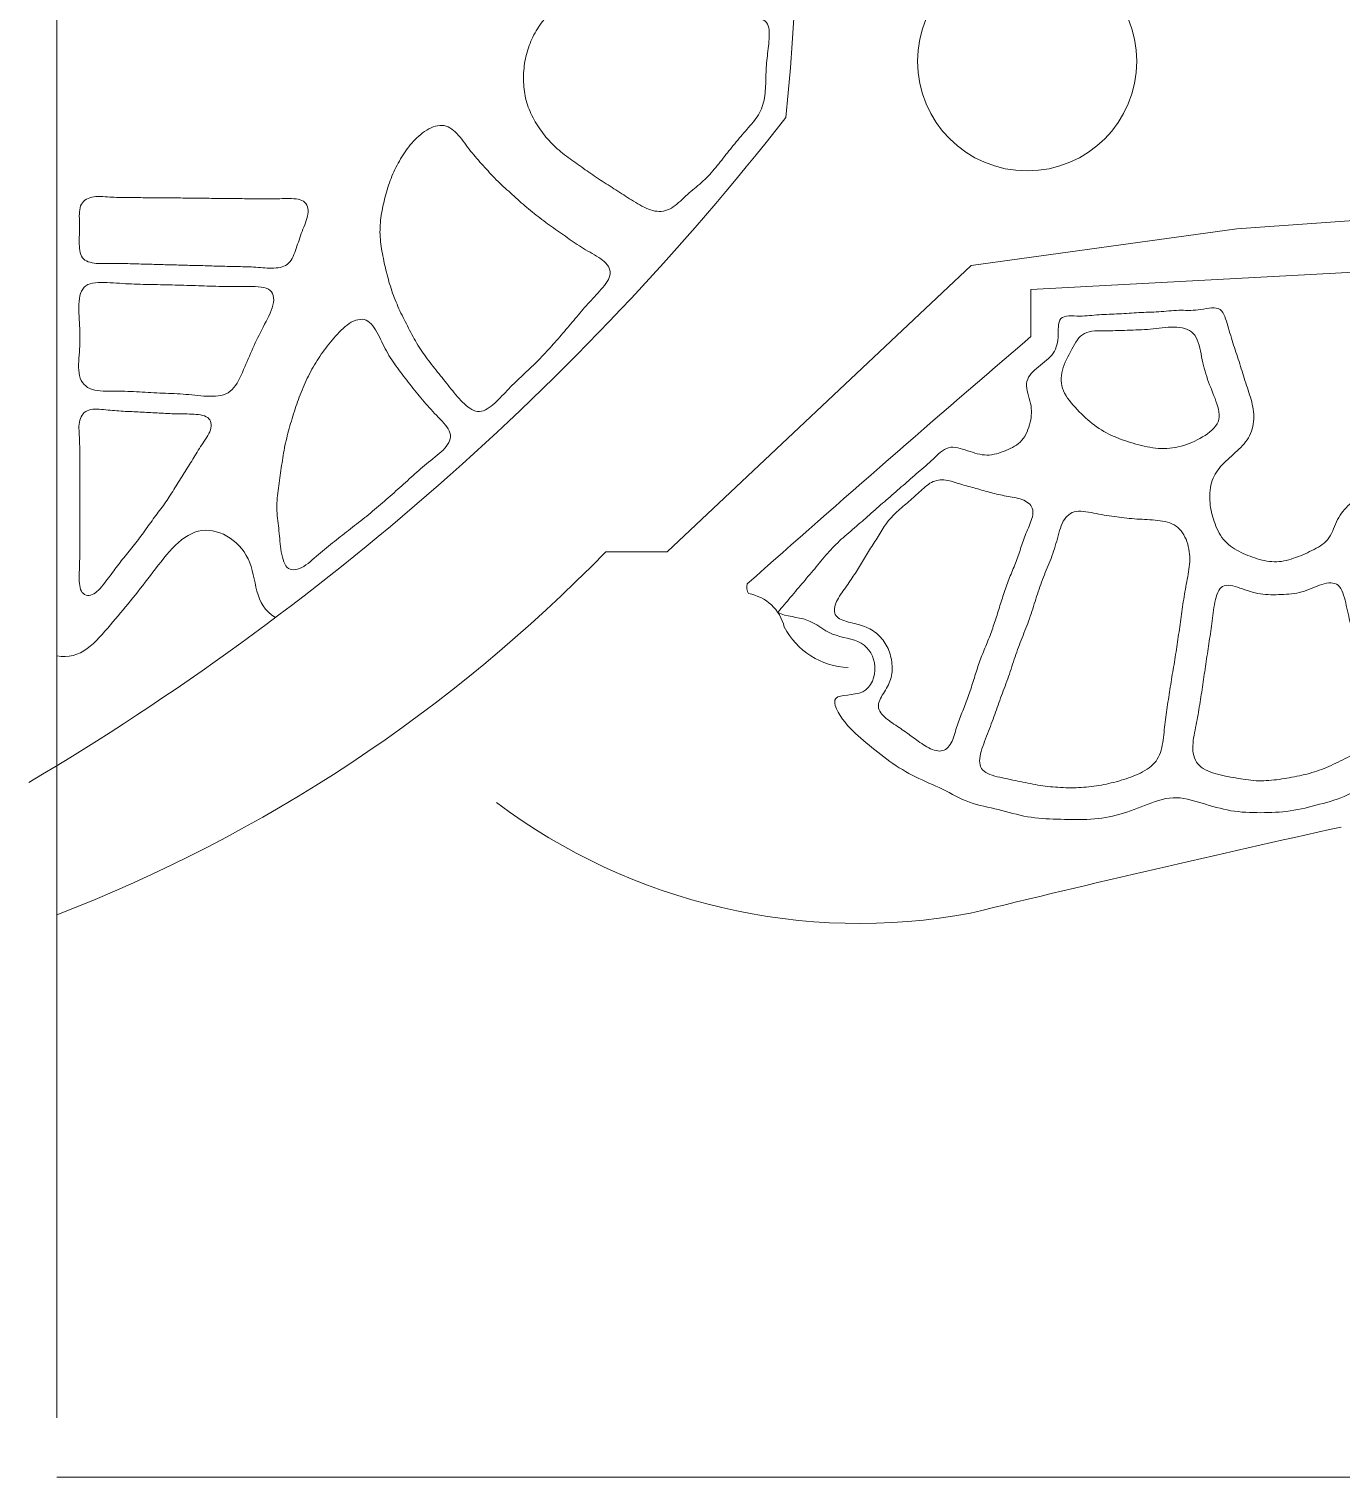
# Model space of a CAD drawing. Header units: inches. Extents: x 36 to 79.2, y 17.3 to 55.9.
# Drawn here: x 35.97 to 49.14, y 17.31 to 31.85 of the extents above; entities that cross this region are included whole.
import ezdxf

# ---------------------------------------------------------------- set-up
doc = ezdxf.new("R2010")
doc.units = ezdxf.units.IN
for name, color, linetype, lineweight in [('01_ORIGINAL_CAD', 7, 'Continuous', 20), ('10_EXTENSION_MASSES', 7, 'Continuous', 15), ('15_NEIGHBOURHOOD_CIRCULATION', 7, 'Continuous', 13)]:
    doc.layers.add(name, color=color, linetype=linetype, lineweight=lineweight)

msp = doc.modelspace()

# ---------------------------------------------------------------- linework, layer by layer
at = {"layer": '01_ORIGINAL_CAD'}
for p, q in [((36.248, 17.906), (36.248, 55.9)), ((71.442, 17.312), (36.248, 17.312))]:
    msp.add_line(p, q, dxfattribs=at)
msp.add_lwpolyline([(53.65, 30.945), (50.4, 30.004), (48.095, 29.84), (45.427, 29.473), (42.376, 26.597), (41.758, 26.597, -0.10797), (36.248, 22.954)], format="xyb", dxfattribs=at)
msp.add_lwpolyline([(46.027, 28.759), (46.027, 29.23), (50.643, 29.479)], dxfattribs=at)
msp.add_circle((45.989, 31.521), 1.1, dxfattribs=at)
for centre, radius, start, end in [((22.064, 33.195), 21.619, 354.0583, 36.0319), ((22.02, 47.825), 27.364, 300.648, 321.9453), ((177.596, -125.015), 202.378, 130.55026, 131.62005), ((43.293, 26.24), 0.119, 162.5746, 211.3187), ((43.119, 25.741), 0.443, 13.2811, 80.611), ((44.225, 26.196), 0.761, 207.5896, 267.5639), ((44.306, 28.951), 6.083, 233.183, 280.5392), ((83.889, -134.15), 161.762, 102.40484, 103.75801)]:
    msp.add_arc(centre, radius, start, end, dxfattribs=at)
at = {"layer": '10_EXTENSION_MASSES'}
for points, knots in [([(40.981, 31.061), (40.96, 31.12), (40.946, 31.18), (40.939, 31.242), (40.932, 31.304), (40.931, 31.367), (40.936, 31.429), (40.941, 31.491), (40.952, 31.552), (40.969, 31.612), (40.986, 31.672), (41.01, 31.73), (41.038, 31.785), (41.067, 31.84), (41.101, 31.892), (41.139, 31.94), (41.178, 31.988), (41.222, 32.032), (41.269, 32.074), (41.317, 32.116), (41.367, 32.156), (41.421, 32.188), (41.474, 32.22), (41.529, 32.244), (41.587, 32.25), (41.645, 32.255), (41.705, 32.241), (41.765, 32.225), (41.825, 32.208), (41.884, 32.19), (41.944, 32.174), (42.004, 32.159), (42.064, 32.145), (42.124, 32.133), (42.184, 32.121), (42.244, 32.11), (42.305, 32.1), (42.365, 32.09), (42.426, 32.08), (42.487, 32.07), (42.547, 32.06), (42.608, 32.05), (42.669, 32.04), (42.73, 32.031), (42.79, 32.021), (42.851, 32.013), (42.912, 32.005), (42.972, 31.998), (43.035, 31.994), (43.099, 31.989), (43.165, 31.987), (43.226, 31.976), (43.287, 31.966), (43.343, 31.948), (43.372, 31.909), (43.401, 31.869), (43.403, 31.808), (43.399, 31.745), (43.395, 31.681), (43.385, 31.616), (43.378, 31.552), (43.372, 31.489), (43.368, 31.427), (43.366, 31.364), (43.364, 31.302), (43.364, 31.238), (43.355, 31.177), (43.347, 31.116), (43.331, 31.057), (43.302, 31.004), (43.274, 30.951), (43.232, 30.903), (43.191, 30.856), (43.149, 30.808), (43.109, 30.76), (43.069, 30.712), (43.029, 30.664), (42.99, 30.615), (42.951, 30.566), (42.913, 30.517), (42.874, 30.467), (42.833, 30.42), (42.792, 30.373), (42.749, 30.33), (42.702, 30.289), (42.656, 30.249), (42.607, 30.211), (42.56, 30.168), (42.513, 30.125), (42.468, 30.076), (42.418, 30.047), (42.367, 30.018), (42.31, 30.008), (42.252, 30.018), (42.194, 30.029), (42.135, 30.059), (42.08, 30.092), (42.024, 30.124), (41.971, 30.159), (41.919, 30.192), (41.867, 30.226), (41.815, 30.259), (41.763, 30.292), (41.711, 30.325), (41.66, 30.359), (41.609, 30.394), (41.558, 30.428), (41.508, 30.465), (41.457, 30.501), (41.407, 30.538), (41.356, 30.573), (41.308, 30.613), (41.26, 30.653), (41.215, 30.696), (41.174, 30.743), (41.133, 30.79), (41.096, 30.84), (41.064, 30.893), (41.031, 30.947), (41.003, 31.003), (40.981, 31.061)], [0, 0, 0, 0, 0.025, 0.025, 0.025, 0.05, 0.05, 0.05, 0.075, 0.075, 0.075, 0.1, 0.1, 0.1, 0.125, 0.125, 0.125, 0.15, 0.15, 0.15, 0.175, 0.175, 0.175, 0.2, 0.2, 0.2, 0.225, 0.225, 0.225, 0.25, 0.25, 0.25, 0.275, 0.275, 0.275, 0.3, 0.3, 0.3, 0.325, 0.325, 0.325, 0.35, 0.35, 0.35, 0.375, 0.375, 0.375, 0.4, 0.4, 0.4, 0.425, 0.425, 0.425, 0.45, 0.45, 0.45, 0.475, 0.475, 0.475, 0.5, 0.5, 0.5, 0.525, 0.525, 0.525, 0.55, 0.55, 0.55, 0.575, 0.575, 0.575, 0.6, 0.6, 0.6, 0.625, 0.625, 0.625, 0.65, 0.65, 0.65, 0.675, 0.675, 0.675, 0.7, 0.7, 0.7, 0.725, 0.725, 0.725, 0.75, 0.75, 0.75, 0.775, 0.775, 0.775, 0.8, 0.8, 0.8, 0.825, 0.825, 0.825, 0.85, 0.85, 0.85, 0.875, 0.875, 0.875, 0.9, 0.9, 0.9, 0.925, 0.925, 0.925, 0.95, 0.95, 0.95, 0.975, 0.975, 0.975, 1, 1, 1, 1]), ([(39.517, 29.591), (39.505, 29.654), (39.496, 29.718), (39.493, 29.782), (39.491, 29.846), (39.496, 29.91), (39.505, 29.974), (39.515, 30.037), (39.529, 30.1), (39.545, 30.162), (39.561, 30.224), (39.58, 30.286), (39.604, 30.346), (39.627, 30.406), (39.655, 30.464), (39.687, 30.52), (39.719, 30.576), (39.755, 30.63), (39.796, 30.681), (39.838, 30.732), (39.886, 30.779), (39.941, 30.817), (39.996, 30.854), (40.058, 30.881), (40.115, 30.878), (40.171, 30.875), (40.221, 30.841), (40.265, 30.795), (40.31, 30.75), (40.347, 30.693), (40.387, 30.64), (40.427, 30.588), (40.47, 30.54), (40.512, 30.492), (40.555, 30.444), (40.598, 30.396), (40.643, 30.35), (40.688, 30.304), (40.736, 30.26), (40.785, 30.216), (40.833, 30.172), (40.88, 30.128), (40.929, 30.086), (40.978, 30.043), (41.029, 30.003), (41.079, 29.963), (41.13, 29.924), (41.182, 29.885), (41.234, 29.848), (41.286, 29.81), (41.34, 29.774), (41.393, 29.737), (41.446, 29.7), (41.499, 29.663), (41.557, 29.629), (41.615, 29.595), (41.679, 29.564), (41.727, 29.525), (41.775, 29.486), (41.808, 29.44), (41.803, 29.389), (41.799, 29.339), (41.758, 29.284), (41.713, 29.233), (41.669, 29.181), (41.621, 29.134), (41.578, 29.086), (41.534, 29.037), (41.494, 28.988), (41.453, 28.939), (41.412, 28.89), (41.37, 28.84), (41.328, 28.792), (41.286, 28.743), (41.243, 28.694), (41.2, 28.646), (41.156, 28.598), (41.112, 28.551), (41.067, 28.505), (41.021, 28.459), (40.973, 28.415), (40.926, 28.371), (40.879, 28.327), (40.832, 28.283), (40.786, 28.235), (40.74, 28.187), (40.694, 28.136), (40.645, 28.091), (40.596, 28.046), (40.545, 28.008), (40.492, 28.006), (40.44, 28.004), (40.388, 28.038), (40.34, 28.082), (40.292, 28.126), (40.248, 28.181), (40.207, 28.232), (40.165, 28.284), (40.126, 28.334), (40.086, 28.384), (40.046, 28.433), (40.005, 28.483), (39.967, 28.535), (39.929, 28.586), (39.893, 28.639), (39.86, 28.694), (39.827, 28.749), (39.798, 28.807), (39.768, 28.865), (39.739, 28.922), (39.709, 28.98), (39.683, 29.038), (39.656, 29.097), (39.632, 29.156), (39.611, 29.217), (39.591, 29.278), (39.574, 29.34), (39.558, 29.403), (39.542, 29.465), (39.529, 29.527), (39.517, 29.591)], [0, 0, 0, 0, 0.025, 0.025, 0.025, 0.05, 0.05, 0.05, 0.075, 0.075, 0.075, 0.1, 0.1, 0.1, 0.125, 0.125, 0.125, 0.15, 0.15, 0.15, 0.175, 0.175, 0.175, 0.2, 0.2, 0.2, 0.225, 0.225, 0.225, 0.25, 0.25, 0.25, 0.275, 0.275, 0.275, 0.3, 0.3, 0.3, 0.325, 0.325, 0.325, 0.35, 0.35, 0.35, 0.375, 0.375, 0.375, 0.4, 0.4, 0.4, 0.425, 0.425, 0.425, 0.45, 0.45, 0.45, 0.475, 0.475, 0.475, 0.5, 0.5, 0.5, 0.525, 0.525, 0.525, 0.55, 0.55, 0.55, 0.575, 0.575, 0.575, 0.6, 0.6, 0.6, 0.625, 0.625, 0.625, 0.65, 0.65, 0.65, 0.675, 0.675, 0.675, 0.7, 0.7, 0.7, 0.725, 0.725, 0.725, 0.75, 0.75, 0.75, 0.775, 0.775, 0.775, 0.8, 0.8, 0.8, 0.825, 0.825, 0.825, 0.85, 0.85, 0.85, 0.875, 0.875, 0.875, 0.9, 0.9, 0.9, 0.925, 0.925, 0.925, 0.95, 0.95, 0.95, 0.975, 0.975, 0.975, 1, 1, 1, 1]), ([(38.575, 29.495), (38.538, 29.46), (38.485, 29.448), (38.428, 29.445), (38.37, 29.443), (38.307, 29.45), (38.246, 29.454), (38.186, 29.459), (38.127, 29.459), (38.069, 29.461), (38.01, 29.462), (37.951, 29.463), (37.892, 29.465), (37.833, 29.466), (37.774, 29.468), (37.715, 29.47), (37.655, 29.471), (37.596, 29.473), (37.537, 29.474), (37.478, 29.476), (37.419, 29.478), (37.36, 29.479), (37.301, 29.481), (37.242, 29.482), (37.183, 29.484), (37.124, 29.485), (37.065, 29.487), (37.006, 29.489), (36.947, 29.491), (36.889, 29.494), (36.828, 29.493), (36.768, 29.492), (36.704, 29.488), (36.645, 29.493), (36.587, 29.498), (36.533, 29.513), (36.505, 29.55), (36.477, 29.588), (36.474, 29.649), (36.474, 29.71), (36.474, 29.771), (36.477, 29.833), (36.476, 29.896), (36.475, 29.959), (36.47, 30.023), (36.488, 30.07), (36.506, 30.117), (36.546, 30.146), (36.599, 30.157), (36.652, 30.169), (36.717, 30.162), (36.78, 30.158), (36.842, 30.155), (36.9, 30.154), (36.959, 30.153), (37.018, 30.153), (37.076, 30.153), (37.135, 30.152), (37.194, 30.152), (37.254, 30.151), (37.313, 30.15), (37.372, 30.15), (37.431, 30.149), (37.49, 30.149), (37.549, 30.148), (37.608, 30.147), (37.667, 30.147), (37.726, 30.146), (37.785, 30.146), (37.845, 30.145), (37.904, 30.144), (37.963, 30.144), (38.022, 30.143), (38.081, 30.143), (38.14, 30.142), (38.199, 30.141), (38.258, 30.14), (38.316, 30.139), (38.376, 30.139), (38.435, 30.14), (38.496, 30.143), (38.558, 30.143), (38.621, 30.144), (38.686, 30.142), (38.724, 30.116), (38.763, 30.09), (38.776, 30.041), (38.768, 29.986), (38.761, 29.931), (38.733, 29.871), (38.711, 29.813), (38.688, 29.755), (38.671, 29.699), (38.652, 29.643), (38.633, 29.586), (38.612, 29.53), (38.575, 29.495)], [0, 0, 0, 0, 0.03125, 0.03125, 0.03125, 0.0625, 0.0625, 0.0625, 0.09375, 0.09375, 0.09375, 0.125, 0.125, 0.125, 0.15625, 0.15625, 0.15625, 0.1875, 0.1875, 0.1875, 0.21875, 0.21875, 0.21875, 0.25, 0.25, 0.25, 0.28125, 0.28125, 0.28125, 0.3125, 0.3125, 0.3125, 0.34375, 0.34375, 0.34375, 0.375, 0.375, 0.375, 0.40625, 0.40625, 0.40625, 0.4375, 0.4375, 0.4375, 0.46875, 0.46875, 0.46875, 0.5, 0.5, 0.5, 0.53125, 0.53125, 0.53125, 0.5625, 0.5625, 0.5625, 0.59375, 0.59375, 0.59375, 0.625, 0.625, 0.625, 0.65625, 0.65625, 0.65625, 0.6875, 0.6875, 0.6875, 0.71875, 0.71875, 0.71875, 0.75, 0.75, 0.75, 0.78125, 0.78125, 0.78125, 0.8125, 0.8125, 0.8125, 0.84375, 0.84375, 0.84375, 0.875, 0.875, 0.875, 0.90625, 0.90625, 0.90625, 0.9375, 0.9375, 0.9375, 0.96875, 0.96875, 0.96875, 1, 1, 1, 1]), ([(37.989, 28.209), (37.935, 28.168), (37.862, 28.158), (37.784, 28.159), (37.707, 28.16), (37.625, 28.171), (37.545, 28.178), (37.466, 28.185), (37.388, 28.187), (37.31, 28.19), (37.233, 28.194), (37.155, 28.199), (37.077, 28.203), (37, 28.207), (36.922, 28.211), (36.84, 28.211), (36.757, 28.211), (36.669, 28.206), (36.603, 28.227), (36.537, 28.249), (36.494, 28.297), (36.477, 28.366), (36.46, 28.434), (36.47, 28.522), (36.475, 28.603), (36.481, 28.685), (36.482, 28.76), (36.479, 28.84), (36.475, 28.92), (36.466, 29.004), (36.47, 29.082), (36.474, 29.16), (36.49, 29.233), (36.54, 29.269), (36.59, 29.304), (36.673, 29.303), (36.755, 29.3), (36.837, 29.296), (36.918, 29.289), (36.997, 29.286), (37.075, 29.282), (37.153, 29.282), (37.23, 29.28), (37.308, 29.279), (37.387, 29.277), (37.465, 29.275), (37.544, 29.272), (37.623, 29.271), (37.7, 29.268), (37.778, 29.265), (37.855, 29.262), (37.934, 29.261), (38.012, 29.261), (38.093, 29.263), (38.176, 29.262), (38.26, 29.262), (38.347, 29.258), (38.39, 29.222), (38.434, 29.186), (38.433, 29.118), (38.411, 29.046), (38.388, 28.974), (38.343, 28.899), (38.306, 28.827), (38.268, 28.755), (38.236, 28.687), (38.205, 28.616), (38.175, 28.545), (38.144, 28.472), (38.111, 28.399), (38.078, 28.325), (38.043, 28.251), (37.989, 28.209)], [0, 0, 0, 0, 0.041667, 0.041667, 0.041667, 0.083333, 0.083333, 0.083333, 0.125, 0.125, 0.125, 0.166667, 0.166667, 0.166667, 0.208333, 0.208333, 0.208333, 0.25, 0.25, 0.25, 0.291667, 0.291667, 0.291667, 0.333333, 0.333333, 0.333333, 0.375, 0.375, 0.375, 0.416667, 0.416667, 0.416667, 0.458333, 0.458333, 0.458333, 0.5, 0.5, 0.5, 0.541667, 0.541667, 0.541667, 0.583333, 0.583333, 0.583333, 0.625, 0.625, 0.625, 0.666667, 0.666667, 0.666667, 0.708333, 0.708333, 0.708333, 0.75, 0.75, 0.75, 0.791667, 0.791667, 0.791667, 0.833333, 0.833333, 0.833333, 0.875, 0.875, 0.875, 0.916667, 0.916667, 0.916667, 0.958333, 0.958333, 0.958333, 1, 1, 1, 1]), ([(38.476, 26.834), (38.468, 26.902), (38.458, 26.969), (38.457, 27.036), (38.456, 27.103), (38.465, 27.17), (38.474, 27.238), (38.483, 27.305), (38.492, 27.373), (38.502, 27.44), (38.511, 27.506), (38.521, 27.573), (38.534, 27.64), (38.547, 27.706), (38.564, 27.772), (38.582, 27.837), (38.6, 27.903), (38.62, 27.968), (38.641, 28.032), (38.662, 28.096), (38.685, 28.159), (38.71, 28.222), (38.736, 28.285), (38.765, 28.348), (38.797, 28.408), (38.829, 28.468), (38.865, 28.525), (38.903, 28.58), (38.942, 28.635), (38.983, 28.688), (39.029, 28.742), (39.076, 28.796), (39.126, 28.852), (39.183, 28.889), (39.24, 28.926), (39.303, 28.944), (39.353, 28.923), (39.403, 28.902), (39.441, 28.841), (39.475, 28.778), (39.508, 28.715), (39.536, 28.651), (39.57, 28.591), (39.604, 28.532), (39.642, 28.477), (39.683, 28.423), (39.723, 28.368), (39.766, 28.314), (39.808, 28.261), (39.85, 28.208), (39.892, 28.155), (39.937, 28.104), (39.981, 28.052), (40.028, 28.001), (40.078, 27.949), (40.128, 27.897), (40.181, 27.844), (40.195, 27.792), (40.21, 27.739), (40.186, 27.686), (40.142, 27.637), (40.099, 27.589), (40.038, 27.544), (39.981, 27.499), (39.925, 27.454), (39.875, 27.409), (39.824, 27.363), (39.774, 27.318), (39.723, 27.272), (39.672, 27.226), (39.621, 27.18), (39.569, 27.134), (39.517, 27.089), (39.465, 27.045), (39.413, 27.001), (39.359, 26.957), (39.306, 26.914), (39.251, 26.872), (39.197, 26.829), (39.143, 26.787), (39.089, 26.745), (39.036, 26.703), (38.982, 26.661), (38.929, 26.619), (38.875, 26.571), (38.82, 26.523), (38.763, 26.469), (38.707, 26.44), (38.65, 26.411), (38.595, 26.408), (38.559, 26.443), (38.524, 26.478), (38.508, 26.552), (38.498, 26.624), (38.488, 26.696), (38.483, 26.766), (38.476, 26.834)], [0, 0, 0, 0, 0.03125, 0.03125, 0.03125, 0.0625, 0.0625, 0.0625, 0.09375, 0.09375, 0.09375, 0.125, 0.125, 0.125, 0.15625, 0.15625, 0.15625, 0.1875, 0.1875, 0.1875, 0.21875, 0.21875, 0.21875, 0.25, 0.25, 0.25, 0.28125, 0.28125, 0.28125, 0.3125, 0.3125, 0.3125, 0.34375, 0.34375, 0.34375, 0.375, 0.375, 0.375, 0.40625, 0.40625, 0.40625, 0.4375, 0.4375, 0.4375, 0.46875, 0.46875, 0.46875, 0.5, 0.5, 0.5, 0.53125, 0.53125, 0.53125, 0.5625, 0.5625, 0.5625, 0.59375, 0.59375, 0.59375, 0.625, 0.625, 0.625, 0.65625, 0.65625, 0.65625, 0.6875, 0.6875, 0.6875, 0.71875, 0.71875, 0.71875, 0.75, 0.75, 0.75, 0.78125, 0.78125, 0.78125, 0.8125, 0.8125, 0.8125, 0.84375, 0.84375, 0.84375, 0.875, 0.875, 0.875, 0.90625, 0.90625, 0.90625, 0.9375, 0.9375, 0.9375, 0.96875, 0.96875, 0.96875, 1, 1, 1, 1]), ([(46.353, 28.214), (46.325, 28.28), (46.323, 28.349), (46.342, 28.42), (46.361, 28.491), (46.401, 28.564), (46.437, 28.631), (46.474, 28.699), (46.506, 28.76), (46.565, 28.79), (46.623, 28.819), (46.706, 28.817), (46.787, 28.817), (46.868, 28.817), (46.946, 28.819), (47.023, 28.822), (47.1, 28.825), (47.175, 28.828), (47.254, 28.836), (47.334, 28.844), (47.418, 28.858), (47.492, 28.853), (47.567, 28.848), (47.632, 28.824), (47.671, 28.771), (47.71, 28.717), (47.724, 28.633), (47.74, 28.554), (47.756, 28.476), (47.774, 28.403), (47.8, 28.329), (47.826, 28.256), (47.859, 28.182), (47.884, 28.109), (47.91, 28.036), (47.928, 27.965), (47.905, 27.904), (47.882, 27.843), (47.817, 27.792), (47.749, 27.751), (47.68, 27.709), (47.608, 27.677), (47.533, 27.657), (47.458, 27.637), (47.382, 27.63), (47.306, 27.636), (47.23, 27.641), (47.155, 27.66), (47.081, 27.68), (47.006, 27.701), (46.933, 27.724), (46.862, 27.755), (46.792, 27.786), (46.724, 27.824), (46.663, 27.869), (46.602, 27.915), (46.546, 27.968), (46.491, 28.026), (46.436, 28.085), (46.382, 28.148), (46.353, 28.214)], [0, 0, 0, 0, 0.05, 0.05, 0.05, 0.1, 0.1, 0.1, 0.15, 0.15, 0.15, 0.2, 0.2, 0.2, 0.25, 0.25, 0.25, 0.3, 0.3, 0.3, 0.35, 0.35, 0.35, 0.4, 0.4, 0.4, 0.45, 0.45, 0.45, 0.5, 0.5, 0.5, 0.55, 0.55, 0.55, 0.6, 0.6, 0.6, 0.65, 0.65, 0.65, 0.7, 0.7, 0.7, 0.75, 0.75, 0.75, 0.8, 0.8, 0.8, 0.85, 0.85, 0.85, 0.9, 0.9, 0.9, 0.95, 0.95, 0.95, 1, 1, 1, 1]), ([(36.604, 26.168), (36.561, 26.149), (36.517, 26.164), (36.495, 26.204), (36.473, 26.244), (36.472, 26.31), (36.474, 26.371), (36.475, 26.433), (36.478, 26.491), (36.479, 26.547), (36.48, 26.604), (36.479, 26.661), (36.478, 26.717), (36.478, 26.774), (36.478, 26.831), (36.478, 26.889), (36.478, 26.946), (36.478, 27.003), (36.478, 27.06), (36.478, 27.117), (36.478, 27.174), (36.478, 27.231), (36.478, 27.288), (36.478, 27.345), (36.478, 27.402), (36.478, 27.459), (36.479, 27.516), (36.479, 27.573), (36.479, 27.629), (36.478, 27.686), (36.475, 27.746), (36.472, 27.806), (36.466, 27.869), (36.479, 27.919), (36.492, 27.969), (36.524, 28.006), (36.571, 28.021), (36.618, 28.036), (36.681, 28.028), (36.741, 28.023), (36.801, 28.017), (36.858, 28.012), (36.915, 28.009), (36.972, 28.006), (37.028, 28.004), (37.085, 28.001), (37.142, 27.998), (37.199, 27.995), (37.256, 27.992), (37.313, 27.989), (37.369, 27.985), (37.426, 27.983), (37.483, 27.982), (37.542, 27.982), (37.603, 27.98), (37.664, 27.977), (37.727, 27.972), (37.763, 27.945), (37.798, 27.919), (37.806, 27.872), (37.79, 27.822), (37.775, 27.773), (37.737, 27.721), (37.704, 27.672), (37.671, 27.622), (37.642, 27.575), (37.614, 27.527), (37.585, 27.48), (37.555, 27.432), (37.525, 27.385), (37.494, 27.337), (37.464, 27.289), (37.434, 27.241), (37.404, 27.193), (37.375, 27.145), (37.343, 27.098), (37.311, 27.052), (37.276, 27.007), (37.242, 26.962), (37.208, 26.916), (37.175, 26.87), (37.142, 26.824), (37.109, 26.778), (37.076, 26.732), (37.041, 26.687), (37.006, 26.643), (36.97, 26.599), (36.935, 26.555), (36.9, 26.512), (36.866, 26.468), (36.832, 26.423), (36.798, 26.378), (36.765, 26.332), (36.727, 26.284), (36.689, 26.236), (36.647, 26.186), (36.604, 26.168)], [0, 0, 0, 0, 0.03125, 0.03125, 0.03125, 0.0625, 0.0625, 0.0625, 0.09375, 0.09375, 0.09375, 0.125, 0.125, 0.125, 0.15625, 0.15625, 0.15625, 0.1875, 0.1875, 0.1875, 0.21875, 0.21875, 0.21875, 0.25, 0.25, 0.25, 0.28125, 0.28125, 0.28125, 0.3125, 0.3125, 0.3125, 0.34375, 0.34375, 0.34375, 0.375, 0.375, 0.375, 0.40625, 0.40625, 0.40625, 0.4375, 0.4375, 0.4375, 0.46875, 0.46875, 0.46875, 0.5, 0.5, 0.5, 0.53125, 0.53125, 0.53125, 0.5625, 0.5625, 0.5625, 0.59375, 0.59375, 0.59375, 0.625, 0.625, 0.625, 0.65625, 0.65625, 0.65625, 0.6875, 0.6875, 0.6875, 0.71875, 0.71875, 0.71875, 0.75, 0.75, 0.75, 0.78125, 0.78125, 0.78125, 0.8125, 0.8125, 0.8125, 0.84375, 0.84375, 0.84375, 0.875, 0.875, 0.875, 0.90625, 0.90625, 0.90625, 0.9375, 0.9375, 0.9375, 0.96875, 0.96875, 0.96875, 1, 1, 1, 1]), ([(44.08, 25.945), (44.051, 25.974), (44.047, 26.018), (44.062, 26.064), (44.076, 26.11), (44.108, 26.159), (44.14, 26.204), (44.172, 26.25), (44.203, 26.292), (44.232, 26.336), (44.261, 26.379), (44.289, 26.424), (44.315, 26.468), (44.342, 26.513), (44.368, 26.558), (44.396, 26.602), (44.424, 26.646), (44.455, 26.689), (44.482, 26.734), (44.51, 26.778), (44.535, 26.824), (44.565, 26.867), (44.595, 26.91), (44.629, 26.95), (44.667, 26.986), (44.705, 27.023), (44.746, 27.056), (44.786, 27.09), (44.827, 27.125), (44.866, 27.161), (44.906, 27.197), (44.945, 27.234), (44.985, 27.272), (45.029, 27.295), (45.073, 27.317), (45.121, 27.324), (45.171, 27.318), (45.22, 27.312), (45.272, 27.292), (45.323, 27.276), (45.374, 27.26), (45.425, 27.247), (45.475, 27.234), (45.525, 27.22), (45.575, 27.205), (45.625, 27.192), (45.675, 27.178), (45.725, 27.167), (45.779, 27.158), (45.832, 27.148), (45.888, 27.141), (45.936, 27.122), (45.985, 27.104), (46.026, 27.075), (46.04, 27.035), (46.055, 26.996), (46.042, 26.945), (46.023, 26.894), (46.005, 26.844), (45.98, 26.794), (45.961, 26.744), (45.942, 26.694), (45.927, 26.644), (45.911, 26.594), (45.895, 26.545), (45.877, 26.496), (45.857, 26.448), (45.838, 26.399), (45.816, 26.351), (45.797, 26.302), (45.779, 26.253), (45.762, 26.203), (45.746, 26.152), (45.73, 26.102), (45.714, 26.052), (45.698, 26.001), (45.682, 25.951), (45.666, 25.9), (45.649, 25.851), (45.632, 25.801), (45.614, 25.752), (45.595, 25.704), (45.575, 25.655), (45.554, 25.608), (45.535, 25.559), (45.516, 25.51), (45.499, 25.46), (45.483, 25.41), (45.466, 25.359), (45.451, 25.309), (45.435, 25.258), (45.419, 25.208), (45.403, 25.158), (45.384, 25.109), (45.366, 25.06), (45.346, 25.013), (45.327, 24.964), (45.308, 24.916), (45.29, 24.867), (45.274, 24.814), (45.257, 24.761), (45.243, 24.705), (45.217, 24.664), (45.191, 24.623), (45.153, 24.598), (45.108, 24.598), (45.064, 24.598), (45.012, 24.623), (44.965, 24.651), (44.917, 24.68), (44.874, 24.712), (44.831, 24.743), (44.789, 24.775), (44.747, 24.805), (44.703, 24.835), (44.658, 24.865), (44.611, 24.894), (44.571, 24.929), (44.531, 24.963), (44.499, 25.002), (44.495, 25.044), (44.492, 25.086), (44.517, 25.131), (44.545, 25.177), (44.573, 25.222), (44.602, 25.269), (44.618, 25.318), (44.634, 25.368), (44.637, 25.421), (44.631, 25.473), (44.626, 25.526), (44.614, 25.578), (44.592, 25.626), (44.571, 25.674), (44.541, 25.718), (44.504, 25.755), (44.467, 25.791), (44.423, 25.82), (44.374, 25.841), (44.325, 25.862), (44.271, 25.875), (44.217, 25.888), (44.163, 25.902), (44.109, 25.916), (44.08, 25.945)], [0, 0, 0, 0, 0.020833, 0.020833, 0.020833, 0.041667, 0.041667, 0.041667, 0.0625, 0.0625, 0.0625, 0.083333, 0.083333, 0.083333, 0.104167, 0.104167, 0.104167, 0.125, 0.125, 0.125, 0.145833, 0.145833, 0.145833, 0.166667, 0.166667, 0.166667, 0.1875, 0.1875, 0.1875, 0.208333, 0.208333, 0.208333, 0.229167, 0.229167, 0.229167, 0.25, 0.25, 0.25, 0.270833, 0.270833, 0.270833, 0.291667, 0.291667, 0.291667, 0.3125, 0.3125, 0.3125, 0.333333, 0.333333, 0.333333, 0.354167, 0.354167, 0.354167, 0.375, 0.375, 0.375, 0.395833, 0.395833, 0.395833, 0.416667, 0.416667, 0.416667, 0.4375, 0.4375, 0.4375, 0.458333, 0.458333, 0.458333, 0.479167, 0.479167, 0.479167, 0.5, 0.5, 0.5, 0.520833, 0.520833, 0.520833, 0.541667, 0.541667, 0.541667, 0.5625, 0.5625, 0.5625, 0.583333, 0.583333, 0.583333, 0.604167, 0.604167, 0.604167, 0.625, 0.625, 0.625, 0.645833, 0.645833, 0.645833, 0.666667, 0.666667, 0.666667, 0.6875, 0.6875, 0.6875, 0.708333, 0.708333, 0.708333, 0.729167, 0.729167, 0.729167, 0.75, 0.75, 0.75, 0.770833, 0.770833, 0.770833, 0.791667, 0.791667, 0.791667, 0.8125, 0.8125, 0.8125, 0.833333, 0.833333, 0.833333, 0.854167, 0.854167, 0.854167, 0.875, 0.875, 0.875, 0.895833, 0.895833, 0.895833, 0.916667, 0.916667, 0.916667, 0.9375, 0.9375, 0.9375, 0.958333, 0.958333, 0.958333, 0.979167, 0.979167, 0.979167, 1, 1, 1, 1]), ([(45.541, 24.409), (45.507, 24.448), (45.506, 24.507), (45.521, 24.571), (45.536, 24.635), (45.566, 24.705), (45.592, 24.772), (45.618, 24.839), (45.64, 24.902), (45.663, 24.965), (45.685, 25.029), (45.708, 25.091), (45.731, 25.155), (45.755, 25.218), (45.78, 25.282), (45.802, 25.347), (45.825, 25.412), (45.845, 25.479), (45.867, 25.544), (45.889, 25.608), (45.913, 25.672), (45.938, 25.735), (45.963, 25.799), (45.989, 25.862), (46.012, 25.927), (46.035, 25.992), (46.055, 26.058), (46.076, 26.124), (46.097, 26.19), (46.118, 26.255), (46.143, 26.319), (46.167, 26.382), (46.194, 26.444), (46.219, 26.507), (46.244, 26.571), (46.266, 26.636), (46.285, 26.706), (46.305, 26.776), (46.321, 26.85), (46.351, 26.904), (46.381, 26.959), (46.425, 26.994), (46.483, 27.003), (46.541, 27.012), (46.613, 26.995), (46.683, 26.981), (46.753, 26.967), (46.821, 26.957), (46.888, 26.948), (46.955, 26.939), (47.022, 26.932), (47.091, 26.927), (47.159, 26.923), (47.229, 26.921), (47.298, 26.913), (47.366, 26.905), (47.432, 26.892), (47.483, 26.856), (47.534, 26.82), (47.57, 26.763), (47.592, 26.7), (47.615, 26.636), (47.623, 26.567), (47.62, 26.499), (47.618, 26.431), (47.603, 26.364), (47.591, 26.298), (47.578, 26.231), (47.567, 26.164), (47.556, 26.097), (47.546, 26.03), (47.537, 25.962), (47.527, 25.895), (47.518, 25.828), (47.508, 25.761), (47.498, 25.694), (47.488, 25.626), (47.478, 25.559), (47.467, 25.492), (47.456, 25.425), (47.444, 25.359), (47.433, 25.291), (47.423, 25.224), (47.413, 25.157), (47.402, 25.09), (47.392, 25.023), (47.381, 24.957), (47.374, 24.888), (47.366, 24.82), (47.36, 24.751), (47.349, 24.683), (47.338, 24.615), (47.32, 24.55), (47.282, 24.498), (47.244, 24.447), (47.187, 24.409), (47.125, 24.378), (47.063, 24.348), (46.997, 24.324), (46.932, 24.305), (46.866, 24.285), (46.8, 24.269), (46.734, 24.257), (46.667, 24.245), (46.6, 24.237), (46.531, 24.233), (46.462, 24.229), (46.393, 24.229), (46.324, 24.233), (46.255, 24.236), (46.187, 24.243), (46.121, 24.253), (46.054, 24.264), (45.989, 24.278), (45.921, 24.292), (45.854, 24.306), (45.784, 24.319), (45.714, 24.335), (45.645, 24.351), (45.576, 24.37), (45.541, 24.409)], [0, 0, 0, 0, 0.025, 0.025, 0.025, 0.05, 0.05, 0.05, 0.075, 0.075, 0.075, 0.1, 0.1, 0.1, 0.125, 0.125, 0.125, 0.15, 0.15, 0.15, 0.175, 0.175, 0.175, 0.2, 0.2, 0.2, 0.225, 0.225, 0.225, 0.25, 0.25, 0.25, 0.275, 0.275, 0.275, 0.3, 0.3, 0.3, 0.325, 0.325, 0.325, 0.35, 0.35, 0.35, 0.375, 0.375, 0.375, 0.4, 0.4, 0.4, 0.425, 0.425, 0.425, 0.45, 0.45, 0.45, 0.475, 0.475, 0.475, 0.5, 0.5, 0.5, 0.525, 0.525, 0.525, 0.55, 0.55, 0.55, 0.575, 0.575, 0.575, 0.6, 0.6, 0.6, 0.625, 0.625, 0.625, 0.65, 0.65, 0.65, 0.675, 0.675, 0.675, 0.7, 0.7, 0.7, 0.725, 0.725, 0.725, 0.75, 0.75, 0.75, 0.775, 0.775, 0.775, 0.8, 0.8, 0.8, 0.825, 0.825, 0.825, 0.85, 0.85, 0.85, 0.875, 0.875, 0.875, 0.9, 0.9, 0.9, 0.925, 0.925, 0.925, 0.95, 0.95, 0.95, 0.975, 0.975, 0.975, 1, 1, 1, 1]), ([(47.702, 24.47), (47.662, 24.517), (47.65, 24.583), (47.652, 24.652), (47.654, 24.72), (47.671, 24.791), (47.685, 24.86), (47.699, 24.929), (47.71, 24.996), (47.721, 25.064), (47.731, 25.131), (47.742, 25.199), (47.752, 25.267), (47.762, 25.335), (47.772, 25.403), (47.782, 25.472), (47.792, 25.54), (47.803, 25.608), (47.813, 25.675), (47.823, 25.742), (47.834, 25.809), (47.843, 25.879), (47.852, 25.949), (47.859, 26.022), (47.873, 26.092), (47.887, 26.162), (47.908, 26.228), (47.951, 26.251), (47.993, 26.275), (48.058, 26.256), (48.125, 26.234), (48.191, 26.212), (48.26, 26.188), (48.33, 26.176), (48.399, 26.165), (48.469, 26.166), (48.539, 26.169), (48.608, 26.172), (48.677, 26.176), (48.746, 26.196), (48.814, 26.215), (48.883, 26.25), (48.947, 26.27), (49.011, 26.29), (49.071, 26.296), (49.11, 26.262), (49.15, 26.228), (49.169, 26.156), (49.186, 26.085), (49.203, 26.013), (49.218, 25.943), (49.234, 25.876), (49.251, 25.808), (49.268, 25.743), (49.285, 25.676), (49.302, 25.61), (49.318, 25.543), (49.334, 25.476), (49.35, 25.41), (49.366, 25.343), (49.383, 25.276), (49.399, 25.21), (49.415, 25.143), (49.436, 25.076), (49.456, 25.008), (49.481, 24.938), (49.486, 24.873), (49.492, 24.808), (49.477, 24.747), (49.439, 24.697), (49.401, 24.647), (49.338, 24.608), (49.276, 24.573), (49.213, 24.537), (49.15, 24.506), (49.087, 24.477), (49.024, 24.447), (48.961, 24.419), (48.896, 24.397), (48.831, 24.375), (48.764, 24.359), (48.696, 24.345), (48.629, 24.331), (48.561, 24.32), (48.492, 24.311), (48.424, 24.303), (48.354, 24.298), (48.286, 24.301), (48.218, 24.305), (48.15, 24.316), (48.081, 24.328), (48.013, 24.34), (47.943, 24.352), (47.875, 24.372), (47.807, 24.393), (47.741, 24.422), (47.702, 24.47)], [0, 0, 0, 0, 0.03125, 0.03125, 0.03125, 0.0625, 0.0625, 0.0625, 0.09375, 0.09375, 0.09375, 0.125, 0.125, 0.125, 0.15625, 0.15625, 0.15625, 0.1875, 0.1875, 0.1875, 0.21875, 0.21875, 0.21875, 0.25, 0.25, 0.25, 0.28125, 0.28125, 0.28125, 0.3125, 0.3125, 0.3125, 0.34375, 0.34375, 0.34375, 0.375, 0.375, 0.375, 0.40625, 0.40625, 0.40625, 0.4375, 0.4375, 0.4375, 0.46875, 0.46875, 0.46875, 0.5, 0.5, 0.5, 0.53125, 0.53125, 0.53125, 0.5625, 0.5625, 0.5625, 0.59375, 0.59375, 0.59375, 0.625, 0.625, 0.625, 0.65625, 0.65625, 0.65625, 0.6875, 0.6875, 0.6875, 0.71875, 0.71875, 0.71875, 0.75, 0.75, 0.75, 0.78125, 0.78125, 0.78125, 0.8125, 0.8125, 0.8125, 0.84375, 0.84375, 0.84375, 0.875, 0.875, 0.875, 0.90625, 0.90625, 0.90625, 0.9375, 0.9375, 0.9375, 0.96875, 0.96875, 0.96875, 1, 1, 1, 1])]:
    msp.add_open_spline(points, degree=3, knots=knots, dxfattribs=at)
at = {"layer": '15_NEIGHBOURHOOD_CIRCULATION'}
for points, knots in [([(43.485, 25.99), (43.528, 26.041), (43.571, 26.091), (43.614, 26.142), (43.657, 26.193), (43.699, 26.245), (43.743, 26.295), (43.786, 26.346), (43.83, 26.396), (43.872, 26.447), (43.914, 26.499), (43.955, 26.552), (44, 26.601), (44.044, 26.65), (44.092, 26.696), (44.142, 26.74), (44.192, 26.785), (44.243, 26.827), (44.293, 26.871), (44.344, 26.914), (44.393, 26.959), (44.443, 27.003), (44.493, 27.047), (44.543, 27.09), (44.594, 27.134), (44.644, 27.178), (44.694, 27.221), (44.744, 27.265), (44.794, 27.309), (44.844, 27.354), (44.894, 27.397), (44.945, 27.44), (44.996, 27.481), (45.045, 27.528), (45.094, 27.575), (45.141, 27.628), (45.199, 27.643), (45.257, 27.658), (45.325, 27.635), (45.391, 27.613), (45.457, 27.591), (45.52, 27.569), (45.584, 27.569), (45.648, 27.568), (45.713, 27.59), (45.774, 27.615), (45.835, 27.64), (45.893, 27.668), (45.935, 27.717), (45.977, 27.765), (46.004, 27.834), (46.019, 27.898), (46.034, 27.961), (46.037, 28.02), (46.023, 28.087), (46.009, 28.153), (45.978, 28.226), (45.983, 28.287), (45.989, 28.347), (46.031, 28.394), (46.083, 28.439), (46.134, 28.483), (46.196, 28.524), (46.236, 28.573), (46.276, 28.623), (46.295, 28.68), (46.299, 28.749), (46.303, 28.819), (46.293, 28.902), (46.328, 28.938), (46.363, 28.975), (46.443, 28.965), (46.513, 28.964), (46.584, 28.964), (46.646, 28.973), (46.711, 28.977), (46.776, 28.982), (46.844, 28.983), (46.912, 28.986), (46.979, 28.989), (47.045, 28.995), (47.111, 28.999), (47.176, 29.002), (47.242, 29.002), (47.309, 29.007), (47.377, 29.011), (47.446, 29.02), (47.511, 29.022), (47.576, 29.023), (47.636, 29.017), (47.706, 29.026), (47.777, 29.035), (47.857, 29.059), (47.907, 29.039), (47.957, 29.019), (47.977, 28.954), (47.996, 28.89), (48.015, 28.825), (48.034, 28.759), (48.054, 28.696), (48.074, 28.632), (48.095, 28.57), (48.116, 28.507), (48.136, 28.444), (48.155, 28.379), (48.175, 28.316), (48.196, 28.252), (48.218, 28.19), (48.236, 28.126), (48.254, 28.062), (48.266, 27.995), (48.264, 27.929), (48.261, 27.863), (48.242, 27.797), (48.209, 27.742), (48.176, 27.686), (48.128, 27.64), (48.078, 27.594), (48.027, 27.548), (47.974, 27.503), (47.931, 27.454), (47.888, 27.405), (47.857, 27.353), (47.839, 27.291), (47.821, 27.228), (47.818, 27.155), (47.824, 27.089), (47.83, 27.023), (47.844, 26.963), (47.866, 26.901), (47.888, 26.839), (47.917, 26.774), (47.959, 26.723), (48.001, 26.672), (48.056, 26.635), (48.114, 26.604), (48.172, 26.573), (48.233, 26.549), (48.298, 26.529), (48.362, 26.51), (48.429, 26.496), (48.494, 26.498), (48.559, 26.5), (48.622, 26.518), (48.684, 26.541), (48.747, 26.564), (48.81, 26.591), (48.869, 26.622), (48.927, 26.652), (48.981, 26.685), (49.018, 26.738), (49.055, 26.79), (49.074, 26.862), (49.105, 26.922), (49.135, 26.982), (49.178, 27.03), (49.226, 27.076), (49.274, 27.122), (49.329, 27.165), (49.39, 27.186), (49.451, 27.208), (49.52, 27.208), (49.587, 27.209), (49.654, 27.211), (49.72, 27.213), (49.786, 27.215), (49.852, 27.217), (49.919, 27.218), (49.986, 27.219), (50.053, 27.221), (50.12, 27.223), (50.18, 27.248), (50.24, 27.272), (50.293, 27.32), (50.333, 27.373), (50.373, 27.426), (50.401, 27.484), (50.414, 27.549), (50.427, 27.614), (50.424, 27.685), (50.405, 27.747), (50.385, 27.81), (50.348, 27.863), (50.303, 27.912), (50.258, 27.961), (50.205, 28.005), (50.157, 28.05), (50.108, 28.095), (50.064, 28.142), (50.017, 28.189), (49.969, 28.237), (49.918, 28.286), (49.883, 28.341), (49.848, 28.395), (49.829, 28.455), (49.821, 28.522), (49.814, 28.588), (49.817, 28.659), (49.821, 28.724), (49.825, 28.79), (49.828, 28.848), (49.822, 28.919), (49.815, 28.991), (49.798, 29.075), (49.826, 29.116), (49.853, 29.157), (49.925, 29.154), (49.994, 29.155), (50.063, 29.156), (50.13, 29.16), (50.196, 29.165), (50.262, 29.17), (50.328, 29.175), (50.394, 29.178), (50.461, 29.181), (50.528, 29.181), (50.594, 29.187), (50.66, 29.193), (50.725, 29.204), (50.789, 29.223), (50.852, 29.242), (50.914, 29.268), (50.977, 29.291), (51.04, 29.314), (51.103, 29.333), (51.166, 29.355), (51.229, 29.376), (51.292, 29.399), (51.355, 29.421), (51.418, 29.443), (51.481, 29.464), (51.544, 29.485), (51.607, 29.507), (51.67, 29.529), (51.732, 29.551), (51.795, 29.572), (51.858, 29.594), (51.921, 29.616), (51.984, 29.638), (52.047, 29.661), (52.111, 29.676), (52.176, 29.691), (52.242, 29.699), (52.308, 29.709), (52.374, 29.719), (52.439, 29.731), (52.505, 29.742), (52.571, 29.753), (52.636, 29.763), (52.702, 29.774), (52.768, 29.785), (52.834, 29.797), (52.899, 29.808), (52.965, 29.818), (53.03, 29.827), (53.096, 29.839), (53.162, 29.851), (53.228, 29.865), (53.293, 29.874), (53.359, 29.883), (53.424, 29.888), (53.489, 29.904), (53.554, 29.92), (53.62, 29.948), (53.662, 29.996), (53.705, 30.044), (53.724, 30.111), (53.727, 30.177), (53.729, 30.243), (53.715, 30.307), (53.726, 30.372), (53.737, 30.436), (53.773, 30.5), (53.77, 30.564), (53.768, 30.628), (53.727, 30.691), (53.705, 30.754), (53.683, 30.818), (53.681, 30.882), (53.65, 30.945)], [0, 0, 0, 0, 0.010753, 0.010753, 0.010753, 0.021505, 0.021505, 0.021505, 0.032258, 0.032258, 0.032258, 0.043011, 0.043011, 0.043011, 0.053763, 0.053763, 0.053763, 0.064516, 0.064516, 0.064516, 0.075269, 0.075269, 0.075269, 0.086022, 0.086022, 0.086022, 0.096774, 0.096774, 0.096774, 0.107527, 0.107527, 0.107527, 0.11828, 0.11828, 0.11828, 0.129032, 0.129032, 0.129032, 0.139785, 0.139785, 0.139785, 0.150538, 0.150538, 0.150538, 0.16129, 0.16129, 0.16129, 0.172043, 0.172043, 0.172043, 0.182796, 0.182796, 0.182796, 0.193548, 0.193548, 0.193548, 0.204301, 0.204301, 0.204301, 0.215054, 0.215054, 0.215054, 0.225806, 0.225806, 0.225806, 0.236559, 0.236559, 0.236559, 0.247312, 0.247312, 0.247312, 0.258065, 0.258065, 0.258065, 0.268817, 0.268817, 0.268817, 0.27957, 0.27957, 0.27957, 0.290323, 0.290323, 0.290323, 0.301075, 0.301075, 0.301075, 0.311828, 0.311828, 0.311828, 0.322581, 0.322581, 0.322581, 0.333333, 0.333333, 0.333333, 0.344086, 0.344086, 0.344086, 0.354839, 0.354839, 0.354839, 0.365591, 0.365591, 0.365591, 0.376344, 0.376344, 0.376344, 0.387097, 0.387097, 0.387097, 0.397849, 0.397849, 0.397849, 0.408602, 0.408602, 0.408602, 0.419355, 0.419355, 0.419355, 0.430108, 0.430108, 0.430108, 0.44086, 0.44086, 0.44086, 0.451613, 0.451613, 0.451613, 0.462366, 0.462366, 0.462366, 0.473118, 0.473118, 0.473118, 0.483871, 0.483871, 0.483871, 0.494624, 0.494624, 0.494624, 0.505376, 0.505376, 0.505376, 0.516129, 0.516129, 0.516129, 0.526882, 0.526882, 0.526882, 0.537634, 0.537634, 0.537634, 0.548387, 0.548387, 0.548387, 0.55914, 0.55914, 0.55914, 0.569892, 0.569892, 0.569892, 0.580645, 0.580645, 0.580645, 0.591398, 0.591398, 0.591398, 0.602151, 0.602151, 0.602151, 0.612903, 0.612903, 0.612903, 0.623656, 0.623656, 0.623656, 0.634409, 0.634409, 0.634409, 0.645161, 0.645161, 0.645161, 0.655914, 0.655914, 0.655914, 0.666667, 0.666667, 0.666667, 0.677419, 0.677419, 0.677419, 0.688172, 0.688172, 0.688172, 0.698925, 0.698925, 0.698925, 0.709677, 0.709677, 0.709677, 0.72043, 0.72043, 0.72043, 0.731183, 0.731183, 0.731183, 0.741935, 0.741935, 0.741935, 0.752688, 0.752688, 0.752688, 0.763441, 0.763441, 0.763441, 0.774194, 0.774194, 0.774194, 0.784946, 0.784946, 0.784946, 0.795699, 0.795699, 0.795699, 0.806452, 0.806452, 0.806452, 0.817204, 0.817204, 0.817204, 0.827957, 0.827957, 0.827957, 0.83871, 0.83871, 0.83871, 0.849462, 0.849462, 0.849462, 0.860215, 0.860215, 0.860215, 0.870968, 0.870968, 0.870968, 0.88172, 0.88172, 0.88172, 0.892473, 0.892473, 0.892473, 0.903226, 0.903226, 0.903226, 0.913978, 0.913978, 0.913978, 0.924731, 0.924731, 0.924731, 0.935484, 0.935484, 0.935484, 0.946237, 0.946237, 0.946237, 0.956989, 0.956989, 0.956989, 0.967742, 0.967742, 0.967742, 0.978495, 0.978495, 0.978495, 0.989247, 0.989247, 0.989247, 1, 1, 1, 1]), ([(38.445, 25.939), (38.222, 26.061), (38.261, 26.329), (38.169, 26.526), (38.078, 26.724), (37.856, 26.85), (37.668, 26.805), (37.48, 26.759), (37.326, 26.541), (37.188, 26.359), (37.049, 26.178), (36.927, 26.033), (36.786, 25.864), (36.644, 25.695), (36.485, 25.502), (36.248, 25.555)], [0, 0, 0, 0, 0.2, 0.2, 0.2, 0.4, 0.4, 0.4, 0.6, 0.6, 0.6, 0.8, 0.8, 0.8, 1, 1, 1, 1]), ([(49.875, 23.752), (49.879, 23.849), (49.949, 23.951), (49.943, 24.041), (49.938, 24.13), (49.856, 24.207), (49.764, 24.251), (49.673, 24.295), (49.573, 24.307), (49.479, 24.283), (49.385, 24.259), (49.297, 24.2), (49.205, 24.158), (49.114, 24.115), (49.02, 24.089), (48.923, 24.064), (48.827, 24.038), (48.729, 24.012), (48.63, 23.998), (48.531, 23.983), (48.432, 23.98), (48.332, 23.98), (48.232, 23.98), (48.132, 23.984), (48.034, 24), (47.936, 24.017), (47.84, 24.046), (47.744, 24.075), (47.647, 24.105), (47.55, 24.134), (47.453, 24.13), (47.357, 24.126), (47.262, 24.088), (47.168, 24.051), (47.073, 24.014), (46.979, 23.978), (46.883, 23.954), (46.787, 23.93), (46.689, 23.918), (46.589, 23.913), (46.49, 23.909), (46.388, 23.911), (46.288, 23.915), (46.188, 23.918), (46.09, 23.922), (45.992, 23.939), (45.894, 23.957), (45.797, 23.987), (45.699, 24.011), (45.602, 24.034), (45.503, 24.051), (45.41, 24.085), (45.317, 24.119), (45.23, 24.171), (45.14, 24.215), (45.049, 24.259), (44.956, 24.296), (44.867, 24.34), (44.778, 24.384), (44.693, 24.436), (44.611, 24.494), (44.529, 24.553), (44.449, 24.618), (44.374, 24.68), (44.299, 24.743), (44.229, 24.802), (44.161, 24.887), (44.094, 24.972), (44.029, 25.083), (44.068, 25.127), (44.107, 25.172), (44.249, 25.15), (44.338, 25.194), (44.428, 25.238), (44.466, 25.347), (44.46, 25.446), (44.454, 25.545), (44.404, 25.633), (44.322, 25.681), (44.24, 25.728), (44.127, 25.735), (44.035, 25.773), (43.943, 25.811), (43.871, 25.88), (43.778, 25.913), (43.685, 25.947), (43.57, 25.945), (43.485, 25.99)], [0, 0, 0, 0, 0.034483, 0.034483, 0.034483, 0.068966, 0.068966, 0.068966, 0.103448, 0.103448, 0.103448, 0.137931, 0.137931, 0.137931, 0.172414, 0.172414, 0.172414, 0.206897, 0.206897, 0.206897, 0.241379, 0.241379, 0.241379, 0.275862, 0.275862, 0.275862, 0.310345, 0.310345, 0.310345, 0.344828, 0.344828, 0.344828, 0.37931, 0.37931, 0.37931, 0.413793, 0.413793, 0.413793, 0.448276, 0.448276, 0.448276, 0.482759, 0.482759, 0.482759, 0.517241, 0.517241, 0.517241, 0.551724, 0.551724, 0.551724, 0.586207, 0.586207, 0.586207, 0.62069, 0.62069, 0.62069, 0.655172, 0.655172, 0.655172, 0.689655, 0.689655, 0.689655, 0.724138, 0.724138, 0.724138, 0.758621, 0.758621, 0.758621, 0.793103, 0.793103, 0.793103, 0.827586, 0.827586, 0.827586, 0.862069, 0.862069, 0.862069, 0.896552, 0.896552, 0.896552, 0.931034, 0.931034, 0.931034, 0.965517, 0.965517, 0.965517, 1, 1, 1, 1])]:
    msp.add_open_spline(points, degree=3, knots=knots, dxfattribs=at)

doc.saveas('drawing.dxf')
